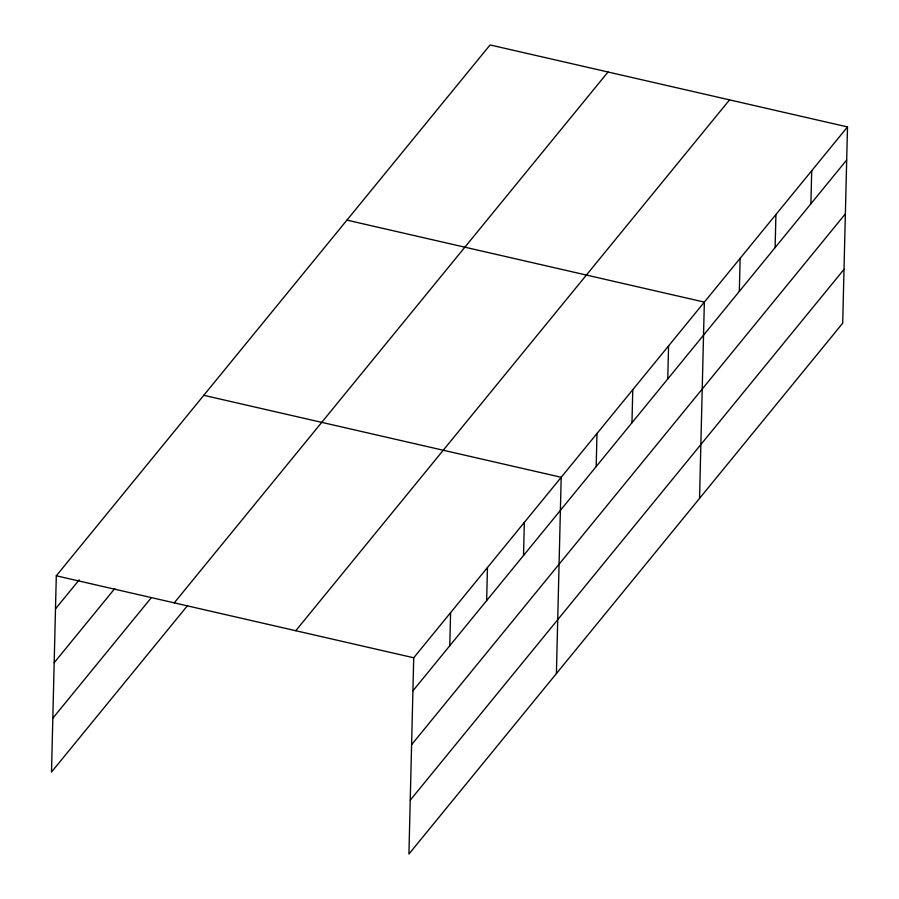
<?xml version="1.0" encoding="UTF-8"?>
<svg xmlns="http://www.w3.org/2000/svg" width="899" height="899" viewBox="0 0 899 899"><rect width="100%" height="100%" fill="white"/><g stroke="black" fill="none" stroke-linecap="round" stroke-linejoin="round"><path stroke-width="1.35" d="M847.499 126.928L413.72 657.776L408.921 854.05L842.7 323.202L847.499 126.928L490.079 44.95L56.3 575.798L51.501 772.072L187.576 605.555M449.781 645.729L450.59 612.657M486.651 600.599L487.46 567.527M523.521 555.481L524.331 522.409M556.402 673.565L561.201 477.29L203.792 395.313M596.183 466.559L596.992 433.487M631.963 422.766L632.772 389.694M667.755 378.973L668.564 345.901M699.546 498.383L704.344 302.109L346.935 220.131M739.326 291.377L740.135 258.305M775.118 247.585L775.927 214.513M810.898 203.792L811.707 170.72M55.491 608.87L79.202 579.866M54.176 662.732L114.746 588.598M52.816 718.222L151.144 597.891M174.249 602.858L608.027 71.999M295.771 630.727L729.55 99.868M412.911 690.848L846.689 159.988M411.585 744.709L845.375 213.85M410.236 800.189L844.015 269.34M56.3 575.798L413.72 657.776"/></g></svg>
